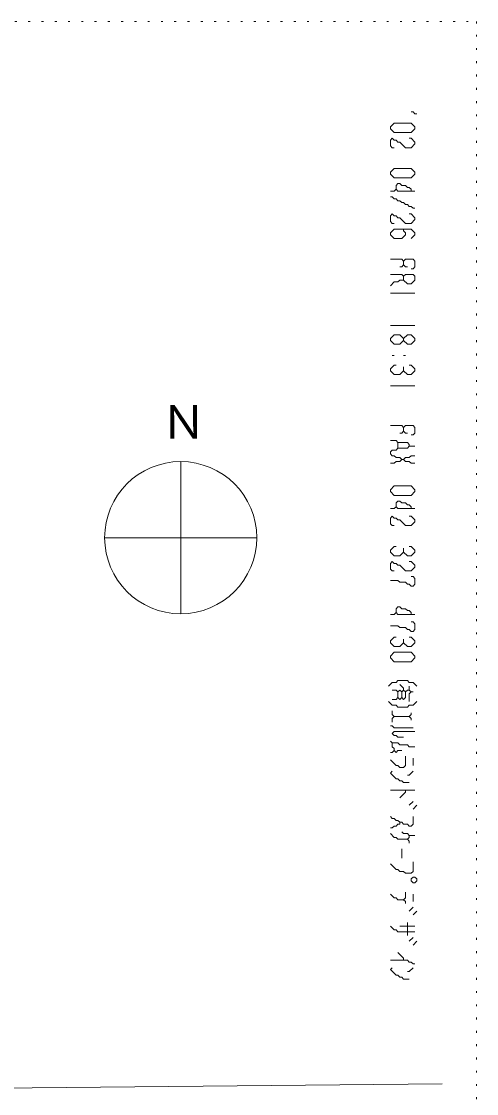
# Model space of a CAD drawing. Units: millimetres, scale not verified. Extents: x 11507 to 407039, y 22504 to 286236.
# Drawn here: x 377043 to 407039, y 215609 to 286236 of the extents above; entities that cross this region are included whole.
import ezdxf
from ezdxf.enums import TextEntityAlignment as Align

# ---------------------------------------------------------------- set-up
doc = ezdxf.new("R2010")
doc.units = ezdxf.units.MM
doc.header["$LTSCALE"] = 500
doc.linetypes.add('DOTTED', pattern=[1.75, 0.25, -1.5])
doc.layers.add('0-0通り芯', color=7, linetype='Continuous', lineweight=13)
doc.layers.add('1-0', color=3, linetype='Continuous', lineweight=13)
doc.styles.add('ＭＳ ゴシック', font='')
doc.styles.get('ＭＳ ゴシック').set_extended_font_data('MS Gothic')

msp = doc.modelspace()

# ---------------------------------------------------------------- linework, layer by layer
at = {"layer": '0-0通り芯', "color": 4, "linetype": 'DOTTED'}
for p, q in [((11743.3, 286236.3), (407039, 286236.3)), ((407039, 286236.3), (407039, 22527.9))]:
    msp.add_line(p, q, dxfattribs=at)
at = {"layer": '0-0通り芯'}
for p, q in [((402729.7, 280279.3), (402854.2, 280279.3)), ((402854.2, 280279.3), (402978.7, 280154.9)), ((402978.7, 280154.9), (403103.1, 280154.9)), ((401609.5, 279532.6), (401360.6, 279283.6)), ((401360.6, 279283.6), (401360.6, 279159.1)), ((401360.6, 279159.1), (401609.5, 278910.2)), ((401609.5, 279532.6), (402729.7, 279532.6)), ((402729.7, 279532.6), (402978.7, 279283.6)), ((402978.7, 279159.1), (402729.7, 278910.2)), ((402978.7, 279283.6), (402978.7, 279159.1)), ((401485, 278536.8), (401360.6, 278412.4)), ((401360.6, 278412.4), (401360.6, 278039)), ((401485, 278536.8), (401609.5, 278412.4)), ((401609.5, 278910.2), (402729.7, 278910.2)), ((401609.5, 278412.4), (401734, 278412.4)), ((401734, 278412.4), (401858.5, 278287.9)), ((401858.5, 278287.9), (401982.9, 278287.9)), ((401982.9, 278287.9), (402356.3, 277914.5)), ((402605.2, 278536.8), (402729.7, 278536.8)), ((402729.7, 278536.8), (402978.7, 278287.9)), ((402978.7, 278287.9), (402978.7, 278163.4)), ((401360.6, 278039), (401485, 277914.5)), ((401485, 277914.5), (401609.5, 277914.5)), ((402356.3, 277914.5), (402729.7, 277914.5)), ((402978.7, 278163.4), (402729.7, 277914.5)), ((401609.5, 276545.4), (401360.6, 276296.4)), ((401360.6, 276296.4), (401360.6, 276172)), ((401360.6, 276172), (401609.5, 275923.1)), ((401609.5, 276545.4), (402729.7, 276545.4)), ((402729.7, 276545.4), (402978.7, 276296.4)), ((402978.7, 276172), (402729.7, 275923.1)), ((402978.7, 276296.4), (402978.7, 276172)), ((401609.5, 275923.1), (402729.7, 275923.1)), ((401858.5, 275549.7), (401734, 275425.2)), ((401858.5, 275549.7), (401982.9, 275549.7)), ((401982.9, 275549.7), (402107.4, 275425.2)), ((401360.6, 275051.8), (401609.5, 275051.8)), ((401734, 275176.2), (401609.5, 275051.8)), ((401734, 275425.2), (401734, 275176.2)), ((401734, 275176.2), (401858.5, 275051.8)), ((401858.5, 275051.8), (402978.7, 275051.8)), ((402107.4, 275425.2), (402356.3, 275425.2)), ((402356.3, 275425.2), (402480.8, 275300.7)), ((402480.8, 275300.7), (402605.2, 275300.7)), ((402605.2, 275300.7), (402729.7, 275176.2)), ((402729.7, 275176.2), (402729.7, 275051.8)), ((401360.6, 274678.4), (401485, 274678.4)), ((401485, 274678.4), (401609.5, 274553.9)), ((401609.5, 274553.9), (401734, 274553.9)), ((401734, 274553.9), (401858.5, 274429.5)), ((401858.5, 274429.5), (401982.9, 274429.5)), ((401982.9, 274429.5), (402107.4, 274305)), ((402107.4, 274305), (402231.8, 274305)), ((402231.8, 274305), (402356.3, 274180.5)), ((402356.3, 274180.5), (402480.8, 274180.5)), ((402480.8, 274180.5), (402605.2, 274056.1)), ((402605.2, 274056.1), (402729.7, 274056.1)), ((402729.7, 274056.1), (402854.2, 273931.6)), ((401485, 273558.2), (401360.6, 273433.7)), ((401360.6, 273433.7), (401360.6, 273060.3)), ((401485, 273558.2), (401609.5, 273433.7)), ((401609.5, 273433.7), (401734, 273433.7)), ((401734, 273433.7), (401858.5, 273309.3)), ((402605.2, 273558.2), (402729.7, 273558.2)), ((402729.7, 273558.2), (402978.7, 273309.3)), ((402854.2, 273931.6), (402978.7, 273931.6)), ((401360.6, 273060.3), (401485, 272935.9)), ((401485, 272935.9), (401609.5, 272935.9)), ((401858.5, 273309.3), (401982.9, 273309.3)), ((401982.9, 273309.3), (402356.3, 272935.9)), ((402356.3, 272935.9), (402729.7, 272935.9)), ((402978.7, 273184.8), (402729.7, 272935.9)), ((402978.7, 273309.3), (402978.7, 273184.8)), ((401609.5, 272562.5), (401360.6, 272313.5)), ((401360.6, 272313.5), (401360.6, 272189.1)), ((401360.6, 272189.1), (401609.5, 271940.2)), ((401609.5, 272562.5), (402729.7, 272562.5)), ((401609.5, 271940.2), (402107.4, 271940.2)), ((402356.3, 272189.1), (402107.4, 271940.2)), ((402231.8, 272562.5), (402231.8, 272438)), ((402231.8, 272438), (402356.3, 272313.5)), ((402356.3, 272313.5), (402356.3, 272189.1)), ((402729.7, 272562.5), (402978.7, 272313.5)), ((402978.7, 272189.1), (402729.7, 271940.2)), ((402978.7, 272313.5), (402978.7, 272189.1)), ((401360.6, 270571), (402107.4, 270571)), ((402107.4, 270571), (402231.8, 270446.5)), ((402356.3, 270571), (402231.8, 270446.5)), ((402356.3, 270571), (402854.2, 270571)), ((402854.2, 270571), (402978.7, 270446.5)), ((401982.9, 270073.2), (402107.4, 270073.2)), ((402231.8, 270197.6), (402107.4, 270073.2)), ((402231.8, 270446.5), (402231.8, 270197.6)), ((402231.8, 270197.6), (402356.3, 270073.2)), ((402356.3, 270073.2), (402480.8, 270073.2)), ((402729.7, 269948.6), (402854.2, 269948.6)), ((402978.7, 270073.2), (402854.2, 269948.6)), ((402978.7, 270446.5), (402978.7, 270073.2)), ((401360.6, 269575.3), (402107.4, 269575.3)), ((401982.9, 269201.9), (401858.5, 269077.4)), ((401982.9, 269201.9), (402231.8, 269201.9)), ((402107.4, 269575.3), (402231.8, 269450.8)), ((402356.3, 269575.3), (402231.8, 269450.8)), ((402231.8, 269450.8), (402231.8, 269201.9)), ((402231.8, 269201.9), (402480.8, 268953)), ((402356.3, 269575.3), (402854.2, 269575.3)), ((402978.7, 269201.9), (402729.7, 268953)), ((402854.2, 269575.3), (402978.7, 269450.8)), ((402978.7, 269450.8), (402978.7, 269201.9)), ((401609.5, 269077.4), (401360.6, 268828.5)), ((401609.5, 269077.4), (401858.5, 269077.4)), ((402480.8, 268953), (402729.7, 268953)), ((401360.6, 268330.7), (402978.7, 268330.7)), ((401360.6, 266214.7), (402978.7, 266214.7)), ((401609.5, 265592.4), (401360.6, 265343.5)), ((401609.5, 265592.4), (401982.9, 265592.4)), ((401982.9, 265592.4), (402231.8, 265343.5)), ((402480.8, 265592.4), (402231.8, 265343.5)), ((402480.8, 265592.4), (402729.7, 265592.4)), ((402729.7, 265592.4), (402978.7, 265343.5)), ((401360.6, 265343.5), (401360.6, 265219)), ((401360.6, 265219), (401609.5, 264970.1)), ((401609.5, 264970.1), (401982.9, 264970.1)), ((402231.9, 265219), (401982.9, 264970.1)), ((402231.8, 265343.5), (402231.9, 265219)), ((402231.9, 265219), (402480.8, 264970.1)), ((402480.8, 264970.1), (402729.7, 264970.1)), ((402978.7, 265219), (402729.7, 264970.1)), ((402978.7, 265343.5), (402978.7, 265219)), ((401485, 264223.2), (401609.5, 264223.3)), ((402231.8, 264223.3), (402356.3, 264223.3)), ((401609.5, 263600.9), (401360.6, 263352)), ((401609.5, 263600.9), (401734, 263600.9)), ((402231.8, 263476.5), (402231.9, 263227.5)), ((402605.2, 263600.9), (402729.7, 263600.9)), ((402729.7, 263600.9), (402978.7, 263352)), ((401360.6, 263352), (401360.6, 263227.5)), ((401360.6, 263227.5), (401609.5, 262978.6)), ((401609.5, 262978.6), (401982.9, 262978.5)), ((402231.9, 263227.5), (401982.9, 262978.5)), ((402231.9, 263227.5), (402480.8, 262978.6)), ((402480.8, 262978.6), (402729.7, 262978.5)), ((402978.7, 263227.5), (402729.7, 262978.5)), ((402978.7, 263352), (402978.7, 263227.5)), ((401360.6, 262231.8), (402978.7, 262231.8)), ((401360.6, 259618), (402107.4, 259618.1)), ((402107.4, 259618.1), (402231.8, 259493.6)), ((402231.8, 259244.6), (402107.4, 259120.2)), ((402356.3, 259618), (402231.8, 259493.6)), ((402231.8, 259493.6), (402231.8, 259244.6)), ((402231.8, 259244.6), (402356.3, 259120.2)), ((402356.3, 259618), (402854.2, 259618.1)), ((402854.2, 259618.1), (402978.7, 259493.6)), ((402978.7, 259493.6), (402978.7, 259120.2)), ((401360.6, 258622.3), (401734, 258622.3)), ((401734, 258622.3), (401858.5, 258497.8)), ((401858.5, 258497.8), (402480.8, 258497.9)), ((401858.5, 258497.8), (401858.5, 258124.4)), ((401982.9, 259120.2), (402107.4, 259120.2)), ((402356.3, 259120.2), (402480.8, 259120.2)), ((402480.8, 258497.9), (402605.2, 258373.4)), ((402729.7, 258995.7), (402854.2, 258995.7)), ((402978.7, 259120.2), (402854.2, 258995.7)), ((401485, 258000), (401360.6, 257875.5)), ((401360.6, 257875.5), (401360.6, 257751)), ((401485, 258000), (401734, 258000)), ((401858.5, 258124.4), (401734, 258000)), ((401858.5, 258124.4), (402480.8, 258124.4)), ((402605.2, 258248.9), (402480.8, 258124.4)), ((402605.2, 258373.4), (402605.2, 258248.9)), ((402605.2, 258248.9), (402978.7, 258248.9)), ((401360.6, 257751), (401485, 257626.6)), ((401360.6, 257128.8), (401609.5, 257128.8)), ((401485, 257626.6), (401609.5, 257626.6)), ((401609.5, 257626.6), (401734, 257502.1)), ((401734, 257253.2), (401609.5, 257128.8)), ((401734, 257502.1), (401982.9, 257502.1)), ((401734, 257253.2), (401982.9, 257253.2)), ((401982.9, 257502.1), (402107.4, 257377.7)), ((402107.4, 257377.7), (401982.9, 257253.2)), ((402107.4, 257377.7), (402231.8, 257377.6)), ((402356.3, 257502.1), (402231.8, 257377.6)), ((402231.8, 257377.6), (402356.3, 257253.2)), ((402356.3, 257502.1), (402605.2, 257502.1)), ((402356.3, 257253.2), (402605.2, 257253.2)), ((402729.7, 257626.6), (402605.2, 257502.1)), ((402605.2, 257253.2), (402729.7, 257128.8)), ((402729.7, 257626.6), (402978.7, 257626.6)), ((402729.7, 257128.8), (402978.7, 257128.8)), ((401360.6, 255386.2), (401360.5, 255261.7)), ((401360.5, 255261.7), (401609.5, 255012.8)), ((401609.5, 255635.1), (401360.6, 255386.2)), ((401609.5, 255635.1), (402729.7, 255635.1)), ((401609.5, 255012.8), (402729.7, 255012.8)), ((402729.7, 255635.1), (402978.7, 255386.2)), ((402978.7, 255261.7), (402729.7, 255012.8)), ((402978.7, 255386.2), (402978.7, 255261.7)), ((401734, 254266), (401609.5, 254141.6)), ((401858.5, 254639.3), (401734, 254514.9)), ((401734, 254514.9), (401734, 254266)), ((401734, 254266), (401858.5, 254141.6)), ((401858.5, 254639.3), (401982.9, 254639.4)), ((401982.9, 254639.4), (402107.4, 254514.9)), ((402107.4, 254514.9), (402356.3, 254514.9)), ((402356.3, 254514.9), (402480.8, 254390.4)), ((402480.8, 254390.4), (402605.2, 254390.4)), ((402605.2, 254390.4), (402729.7, 254266)), ((402729.7, 254266), (402729.7, 254141.6)), ((401360.6, 254141.6), (401609.5, 254141.6)), ((401485, 253643.6), (401360.6, 253519.2)), ((401485, 253643.6), (401609.5, 253519.2)), ((401858.5, 254141.6), (402978.7, 254141.6)), ((402605.2, 253643.7), (402729.7, 253643.7)), ((402729.7, 253643.7), (402978.7, 253394.7)), ((401360.6, 253519.2), (401360.6, 253145.8)), ((401360.6, 253145.8), (401485, 253021.3)), ((401485, 253021.3), (401609.5, 253021.3)), ((401609.5, 253519.2), (401734, 253519.2)), ((401734, 253519.2), (401858.4, 253394.7)), ((401858.4, 253394.7), (401982.9, 253394.7)), ((401982.9, 253394.7), (402356.3, 253021.3)), ((402356.3, 253021.3), (402729.7, 253021.3)), ((402978.7, 253270.3), (402729.7, 253021.3)), ((402978.7, 253394.7), (402978.7, 253270.3)), ((401609.5, 251652.2), (401360.5, 251403.3)), ((401609.5, 251652.2), (401734, 251652.2)), ((402231.8, 251527.8), (402231.8, 251278.8)), ((402605.2, 251652.2), (402729.7, 251652.2)), ((402729.7, 251652.2), (402978.7, 251403.3)), ((401360.5, 251403.3), (401360.6, 251278.8)), ((401360.6, 251278.8), (401609.5, 251029.9)), ((401609.5, 251029.9), (401982.9, 251029.9)), ((402231.8, 251278.8), (401982.9, 251029.9)), ((402231.8, 251278.8), (402480.8, 251029.9)), ((402480.8, 251029.9), (402729.7, 251029.9)), ((402978.7, 251278.8), (402729.7, 251029.9)), ((402978.7, 251403.3), (402978.7, 251278.8)), ((401485, 250656.4), (401360.6, 250532)), ((401360.6, 250532), (401360.6, 250158.6)), ((401360.6, 250158.6), (401485, 250034.1)), ((401485, 250656.4), (401609.5, 250532)), ((401485, 250034.1), (401609.5, 250034.1)), ((401609.5, 250532), (401734, 250532)), ((401734, 250532), (401858.5, 250407.5)), ((401858.5, 250407.5), (401982.9, 250407.6)), ((401982.9, 250407.6), (402356.3, 250034.2)), ((402356.3, 250034.2), (402729.7, 250034.1)), ((402605.2, 250656.4), (402729.7, 250656.4)), ((402729.7, 250656.4), (402978.7, 250407.5)), ((402978.7, 250283.1), (402729.7, 250034.1)), ((402978.7, 250407.5), (402978.7, 250283.1)), ((401360.6, 249411.8), (401858.5, 249411.8)), ((401858.5, 249411.8), (401982.9, 249287.3)), ((402729.7, 249660.7), (402854.2, 249660.8)), ((402854.2, 249660.8), (402978.7, 249536.3)), ((402978.7, 249536.3), (402978.7, 249162.9)), ((401982.9, 249287.3), (402356.3, 249287.3)), ((402356.3, 249287.3), (402480.8, 249162.9)), ((402480.8, 249162.9), (402605.2, 249162.9)), ((402605.2, 249162.9), (402729.7, 249038.4)), ((402729.7, 249038.4), (402854.2, 249038.4)), ((402978.7, 249162.9), (402854.2, 249038.4)), ((401734, 247295.9), (401609.5, 247171.4)), ((401858.5, 247669.3), (401734, 247544.8)), ((401734, 247544.8), (401734, 247295.9)), ((401734, 247295.9), (401858.5, 247171.4)), ((401858.5, 247669.3), (401982.9, 247669.3)), ((401982.9, 247669.3), (402107.4, 247544.8)), ((402107.4, 247544.8), (402356.3, 247544.8)), ((402356.3, 247544.8), (402480.8, 247420.3)), ((402480.8, 247420.3), (402605.2, 247420.4)), ((402605.2, 247420.4), (402729.7, 247296)), ((402729.7, 247296), (402729.7, 247171.4)), ((401360.6, 247171.4), (401609.5, 247171.4)), ((401858.5, 247171.4), (402978.7, 247171.4)), ((402729.7, 246673.6), (402854.2, 246673.6)), ((402854.2, 246673.6), (402978.7, 246549.1)), ((402978.7, 246549.1), (402978.7, 246175.7)), ((401360.6, 246424.7), (401858.5, 246424.7)), ((401858.5, 246424.7), (401982.9, 246300.1)), ((401982.9, 246300.1), (402356.3, 246300.2)), ((402356.3, 246300.2), (402480.8, 246175.7)), ((402480.8, 246175.7), (402605.2, 246175.7)), ((402605.2, 246175.7), (402729.7, 246051.3)), ((402729.7, 246051.3), (402854.2, 246051.3)), ((402978.7, 246175.7), (402854.2, 246051.3)), ((401609.5, 245677.9), (401360.6, 245428.9)), ((401360.6, 245428.9), (401360.6, 245304.4)), ((401360.6, 245304.4), (401609.5, 245055.5)), ((401609.5, 245677.9), (401734, 245677.8)), ((402231.8, 245304.4), (401982.9, 245055.5)), ((402231.8, 245553.4), (402231.8, 245304.4)), ((402231.8, 245304.4), (402480.8, 245055.5)), ((402605.2, 245677.9), (402729.7, 245677.8)), ((402729.7, 245677.8), (402978.6, 245428.9)), ((402978.7, 245304.5), (402729.7, 245055.5)), ((402978.6, 245428.9), (402978.7, 245304.5)), ((401609.5, 244682.1), (401360.6, 244433.2)), ((401360.6, 244433.2), (401360.6, 244308.7)), ((401609.5, 245055.5), (401982.9, 245055.5)), ((401609.5, 244682.1), (402729.7, 244682.1)), ((402480.8, 245055.5), (402729.7, 245055.5)), ((402729.7, 244682.1), (402978.7, 244433.2)), ((402978.7, 244433.2), (402978.7, 244308.7)), ((401360.6, 244308.7), (401609.5, 244059.8)), ((401609.5, 244059.8), (402729.7, 244059.8)), ((402978.7, 244308.7), (402729.7, 244059.8)), ((401485, 242690.6), (401236.1, 242441.7)), ((401485, 242690.6), (401734, 242690.6)), ((401858.5, 242815.1), (401734, 242690.6)), ((401858.5, 242815.1), (402480.8, 242815.1)), ((401982.9, 242566.2), (402231.8, 242317.3)), ((402231.8, 242317.3), (402231.8, 242192.8)), ((402480.8, 242815.1), (402605.2, 242690.6)), ((402605.2, 242690.6), (402854.1, 242690.7)), ((402605.2, 242441.7), (402605.2, 242192.8)), ((402854.1, 242690.7), (403103.1, 242441.7)), ((401485, 242192.8), (401734, 242192.8)), ((401485.1, 241570.4), (401734, 241570.4)), ((401734, 242192.8), (401858.5, 242068.3)), ((401858.5, 241694.9), (401734, 241570.4)), ((401982.9, 242192.8), (401858.5, 242068.3)), ((401858.5, 242068.3), (401858.5, 241694.9)), ((401858.5, 241694.9), (401982.9, 241570.4)), ((401982.9, 242192.8), (402107.4, 242068.3)), ((402107.4, 241694.9), (401982.9, 241570.4)), ((402231.8, 242192.8), (402107.4, 242068.3)), ((402107.4, 242068.3), (402107.4, 241694.9)), ((402107.4, 241694.9), (402231.8, 241570.4)), ((402231.8, 242192.8), (402356.3, 242068.3)), ((402356.3, 241695), (402231.8, 241570.4)), ((402480.8, 242192.8), (402356.3, 242068.3)), ((402356.3, 242068.3), (402356.3, 241695)), ((402480.8, 242192.8), (402605.2, 242192.8)), ((402605.2, 242192.8), (402729.7, 242068.3)), ((402729.7, 242068.3), (402605.2, 241943.9)), ((402605.2, 241943.9), (402605.2, 241446)), ((402729.7, 242068.3), (402854.2, 242068.3)), ((401236.1, 241446), (401485, 241197.1)), ((401485, 241197.1), (401734, 241197.1)), ((401734, 241197.1), (401858.5, 241072.6)), ((401858.5, 241072.6), (402480.8, 241072.6)), ((402605.2, 241197.1), (402480.8, 241072.6)), ((402605.2, 241197.1), (402854.2, 241197.1)), ((403103.1, 241446), (402854.2, 241197.1)), ((401485, 240823.7), (401485, 240574.8)), ((401485, 240574.8), (401609.5, 240450.3)), ((401609.5, 240450.3), (401485, 240325.8)), ((401485, 240325.8), (401485, 240076.8)), ((401609.5, 240450.3), (402605.2, 240450.3)), ((402729.7, 240574.8), (402605.2, 240450.3)), ((402605.2, 240450.3), (402729.7, 240325.9)), ((402729.7, 240699.2), (402729.7, 240574.8)), ((402729.7, 240325.9), (402729.7, 240201.3)), ((401360.6, 239828), (401485, 239828)), ((401485, 239828), (401609.5, 239703.4)), ((401609.5, 239454.6), (401485, 239330)), ((401609.5, 239703.4), (402854.2, 239703.5)), ((401609.5, 239454.6), (402978.7, 239454.5)), ((401360.6, 238832.2), (401485, 238707.8)), ((401485, 239330), (401609.5, 239205.6)), ((401609.5, 239205.6), (401734, 239205.6)), ((401734, 239205.6), (401858.5, 239081.2)), ((401858.5, 239081.2), (402231.8, 239081.1)), ((401360.6, 238085.4), (401485, 238085.5)), ((401485, 238707.8), (401858.5, 238707.8)), ((401485, 238707.8), (401485, 238458.8)), ((401485, 238458.8), (401609.5, 238334.3)), ((401609.5, 238209.9), (401485, 238085.5)), ((401609.5, 238334.3), (401609.5, 238209.9)), ((401609.5, 238209.9), (401734, 238085.4)), ((401858.5, 238209.9), (401734, 238085.4)), ((401858.5, 238707.8), (401982.9, 238583.3)), ((401858.5, 238209.9), (402107.4, 238209.9)), ((401982.9, 238583.3), (402480.8, 238583.3)), ((402480.8, 238583.3), (402605.2, 238458.8)), ((402605.2, 238458.8), (402978.7, 238458.8)), ((401360.6, 237587.5), (401734, 237214.1)), ((402356.3, 237836.5), (402356.3, 237214.2)), ((402854.2, 237712.1), (402854.2, 237214.2)), ((401485, 236840.8), (401360.5, 236716.3)), ((401360.5, 236716.3), (401734, 236342.9)), ((401734, 237214.1), (401858.5, 237214.1)), ((401858.5, 237214.1), (401982.9, 237089.7)), ((401982.9, 237089.7), (402231.8, 237089.7)), ((402356.3, 237214.2), (402231.8, 237089.7)), ((402854.2, 236840.7), (402605.2, 236591.9)), ((401734, 236342.9), (401858.5, 236342.9)), ((401858.5, 236342.9), (401982.9, 236218.4)), ((401982.9, 236218.4), (402107.4, 236218.4)), ((402107.4, 236218.4), (402231.8, 236094)), ((402231.8, 236094), (402605.2, 236094)), ((402480.8, 236591.8), (402605.2, 236591.9)), ((401360.6, 235596.1), (402978.7, 235596.1)), ((402356.3, 235471.7), (401982.9, 235098.3)), ((402356.3, 235596.1), (402356.3, 235471.7)), ((402854.2, 234849.3), (402605.2, 234600.4)), ((403103.1, 234600.4), (402854.2, 234351.5)), ((401360.6, 233853.5), (401485, 233729.2)), ((402854.2, 233853.5), (402854.2, 233355.7)), ((401360.6, 233106.8), (401485, 233106.8)), ((401485, 233729.2), (401609.5, 233729.2)), ((401609.5, 233231.2), (401485, 233106.8)), ((401609.5, 233729.2), (401734, 233604.7)), ((401609.5, 233231.2), (401734, 233231.2)), ((401734, 233604.7), (401858.5, 233604.6)), ((401858.5, 233355.7), (401734, 233231.2)), ((401858.5, 233604.6), (401982.9, 233480.1)), ((401858.5, 233355.7), (401982.9, 233355.7)), ((401982.9, 233480.1), (401982.9, 233355.7)), ((401982.9, 233480.1), (402107.4, 233480.1)), ((402107.4, 233480.1), (402231.8, 233355.7)), ((402231.8, 233355.7), (402480.8, 233355.7)), ((402480.8, 233355.7), (402605.2, 233231.2)), ((402605.2, 233231.2), (402729.8, 233231.2)), ((402854.2, 233355.7), (402729.8, 233231.2)), ((401360.6, 232733.4), (401609.5, 232484.5)), ((401609.5, 232484.5), (401734, 232484.5)), ((401734, 232484.5), (401858.5, 232360.1)), ((402107.4, 232857.8), (402231.8, 232733.4)), ((402231.8, 232733.4), (402480.8, 232733.4)), ((402480.8, 232733.4), (402605.2, 232608.9)), ((402605.2, 232484.4), (402480.8, 232360)), ((402605.2, 232608.9), (402605.2, 232484.4)), ((402605.2, 232608.9), (402978.7, 232608.9)), ((401858.5, 232360.1), (402480.8, 232360)), ((402107.4, 231737.7), (402107.4, 231115.4)), ((402480.8, 232360), (402605.2, 232235.5)), ((402605.2, 232235.5), (402605.2, 232111.1)), ((401360.6, 230741.9), (401734, 230368.5)), ((401734, 230368.5), (401858.5, 230368.5)), ((401858.5, 230368.5), (401982.9, 230244.1)), ((402854.2, 230866.4), (402854.2, 230244)), ((401982.9, 230244.1), (402231.8, 230244.1)), ((402231.8, 230244.1), (402356.3, 230119.6)), ((402356.3, 230119.6), (402729.7, 230119.6)), ((402854.2, 230244), (402729.7, 230119.6)), ((402854.2, 229870.7), (402729.7, 229746.2)), ((402729.7, 229746.2), (402729.8, 229621.7)), ((402729.8, 229621.7), (402854.2, 229497.2)), ((402854.2, 229870.7), (402978.7, 229870.7)), ((402978.7, 229870.7), (403103.1, 229746.2)), ((403103.1, 229621.8), (402978.7, 229497.2)), ((403103.1, 229746.2), (403103.1, 229621.8)), ((402356.3, 228874.9), (402356.3, 228501.5)), ((402854.2, 229497.2), (402978.7, 229497.2)), ((401360.6, 228750.5), (401609.5, 228501.5)), ((401609.5, 228501.5), (401734, 228501.5)), ((401734, 228501.5), (401858.5, 228377)), ((401858.5, 228377), (402231.8, 228377)), ((402356.3, 228501.5), (402231.8, 228377)), ((402231.8, 228377), (402356.3, 228252.6)), ((402356.3, 228252.6), (402356.3, 228128.1)), ((402854.2, 228750.5), (402854.2, 228252.6)), ((402854.2, 227879.2), (402605.2, 227630.3)), ((403103.1, 227630.3), (402854.2, 227381.3)), ((402480.8, 226883.5), (402480.8, 226012.3)), ((401360.6, 226634.5), (401609.5, 226385.6)), ((401609.5, 226385.6), (401734, 226385.6)), ((401734, 226385.6), (401858.5, 226261.2)), ((401858.5, 226261.2), (402978.7, 226261.2)), ((401982.9, 226634.6), (402978.7, 226634.6)), ((402854.2, 225887.7), (402605.2, 225638.8)), ((403103.1, 225638.8), (402854.2, 225389.9)), ((401858.5, 224892), (402231.8, 224518.6)), ((401360.6, 224394.2), (402480.8, 224394.2)), ((401485, 223896.3), (401360.6, 223771.9)), ((402231.8, 224518.6), (402231.8, 224394.2)), ((402480.8, 224394.2), (402605.2, 224269.8)), ((402605.2, 224269.8), (402729.7, 224269.8)), ((402854.2, 223896.3), (402605.2, 223647.4)), ((402729.7, 224269.8), (402854.2, 224145.3)), ((402854.2, 224145.3), (402978.7, 224145.2)), ((401360.6, 223771.9), (401734, 223398.4)), ((401734, 223398.4), (401858.5, 223398.5)), ((401858.5, 223398.5), (401982.9, 223274)), ((401982.9, 223274), (402107.4, 223274)), ((402107.4, 223274), (402231.8, 223149.5)), ((402480.8, 223647.4), (402605.2, 223647.4)), ((402231.8, 223149.5), (402605.2, 223149.6))]:
    msp.add_line(p, q, dxfattribs=at)
at = {"layer": '1-0'}
for p, q in [((387540.1, 257241.1), (387540.1, 247216.7)), ((382527.7, 252228.6), (392552.6, 252228.6)), ((374143.1, 215961.5), (404780.8, 216254.7))]:
    msp.add_line(p, q, dxfattribs=at)
msp.add_circle((387540.1, 252228.6), 5012.4, dxfattribs=at)

# ---------------------------------------------------------------- texts
at = {"layer": '1-0', "color": 6, "style": 'ＭＳ ゴシック'}
msp.add_text('Ｎ', height=2199, rotation=359.944, dxfattribs=at).set_placement((386235.8, 258097.9), align=Align.BOTTOM_LEFT)

doc.saveas('drawing.dxf')
